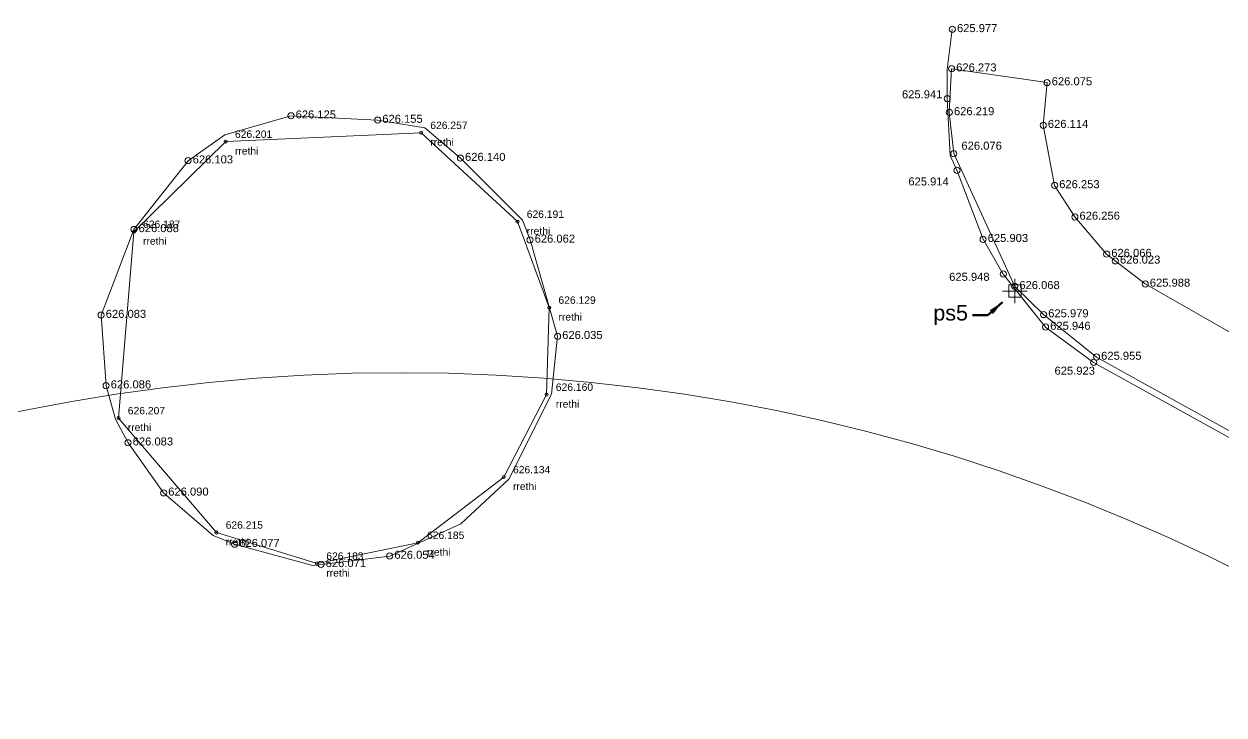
# Model space of a CAD drawing. Header units: metres. Extents: x 7511714 to 7511891, y 4693222 to 4693343.
# Drawn here: x 7511820.42 to 7511849.67, y 4693319.68 to 4693336.51 of the extents above; entities that cross this region are included whole.
import ezdxf

# ---------------------------------------------------------------- set-up
doc = ezdxf.new("R2010")
doc.units = ezdxf.units.M
for name, color, linetype, lineweight in [('asfalt', 252, 'Continuous', 0), ('asfalt pikat', 97, 'Continuous', 0), ('COTE 50ème', 1, 'Continuous', 0), ('Matjet', 210, 'Continuous', 0), ('Puset fekali', 30, 'Continuous', 0), ('rrjet', 7, 'Continuous', 0), ('trotuar', 91, 'Continuous', 0), ('trotuar pikat', 155, 'Continuous', 0)]:
    doc.layers.add(name, color=color, linetype=linetype, lineweight=lineweight)
doc.styles.get("Standard").update_dxf_attribs({"font": 'arial.ttf'})
doc.dimstyles.get("Standard").update_dxf_attribs({"dimtxt": 0.18, "dimasz": 0.18, "dimexe": 0.18, "dimexo": 0.0625, "dimgap": 0.09, "dimtad": 0, "dimtih": 1, "dimtoh": 1, "dimdec": 4, "dimzin": 0, "dimdsep": 46, "dimtxsty": 'Standard', "dimcen": 0.09, "dimadec": 0, "dimazin": 0, "dimtfac": 1, "dimtdec": 4, "dimtofl": 0, "dimtmove": 0, "dimatfit": 3, "dimfxl": 1, "dimtolj": 1, "dimtzin": 0, "dimarcsym": 0})

# ---------------------------------------------------------------- blocks, each defined once
blk = doc.blocks.new('*U138', base_point=(7511830.02, 4693323.874, 626.185))
at = {"layer": 'Matjet', "linetype": 'ByBlock', "lineweight": -2}
blk.add_line((7511830.02, 4693323.874, 626.185), (7511830.02, 4693323.874, 626.185), dxfattribs=at)
blk.add_circle((7511830.02, 4693323.874, 626.185), 0.0375, dxfattribs=at)
at = {"layer": 'Matjet', "linetype": 'ByBlock', "char_height": 0.18}
for s, insert, attachment_point in [('626.185', (7511830.245, 4693324.054, 626.185), 4), ('rrethi', (7511830.245, 4693323.737, 626.185), 1)]:
    blk.add_mtext(s, dxfattribs=dict(at, insert=insert, attachment_point=attachment_point))
blk = doc.blocks.new('*U139', base_point=(7511832.115, 4693325.475, 626.134))
at = {"layer": 'Matjet', "linetype": 'ByBlock', "lineweight": -2}
blk.add_line((7511832.115, 4693325.475, 626.134), (7511832.115, 4693325.475, 626.134), dxfattribs=at)
blk.add_circle((7511832.115, 4693325.475, 626.134), 0.0375, dxfattribs=at)
at = {"layer": 'Matjet', "linetype": 'ByBlock', "char_height": 0.18}
for s, insert, attachment_point in [('626.134', (7511832.34, 4693325.655, 626.134), 4), ('rrethi', (7511832.34, 4693325.338, 626.134), 1)]:
    blk.add_mtext(s, dxfattribs=dict(at, insert=insert, attachment_point=attachment_point))
blk = doc.blocks.new('*U140', base_point=(7511833.158, 4693327.484, 626.16))
at = {"layer": 'Matjet', "linetype": 'ByBlock', "lineweight": -2}
blk.add_line((7511833.158, 4693327.484, 626.16), (7511833.158, 4693327.484, 626.16), dxfattribs=at)
blk.add_circle((7511833.158, 4693327.484, 626.16), 0.0375, dxfattribs=at)
at = {"layer": 'Matjet', "linetype": 'ByBlock', "char_height": 0.18}
for s, insert, attachment_point in [('626.160', (7511833.383, 4693327.664, 626.16), 4), ('rrethi', (7511833.383, 4693327.347, 626.16), 1)]:
    blk.add_mtext(s, dxfattribs=dict(at, insert=insert, attachment_point=attachment_point))
blk = doc.blocks.new('*U141', base_point=(7511833.223, 4693329.605, 626.129))
at = {"layer": 'Matjet', "linetype": 'ByBlock', "lineweight": -2}
blk.add_line((7511833.223, 4693329.605, 626.129), (7511833.223, 4693329.605, 626.129), dxfattribs=at)
blk.add_circle((7511833.223, 4693329.605, 626.129), 0.0375, dxfattribs=at)
at = {"layer": 'Matjet', "linetype": 'ByBlock', "char_height": 0.18}
for s, insert, attachment_point in [('626.129', (7511833.448, 4693329.785, 626.129), 4), ('rrethi', (7511833.448, 4693329.468, 626.129), 1)]:
    blk.add_mtext(s, dxfattribs=dict(at, insert=insert, attachment_point=attachment_point))
blk = doc.blocks.new('*U142', base_point=(7511832.45, 4693331.699, 626.191))
at = {"layer": 'Matjet', "linetype": 'ByBlock', "lineweight": -2}
blk.add_line((7511832.45, 4693331.699, 626.191), (7511832.45, 4693331.699, 626.191), dxfattribs=at)
blk.add_circle((7511832.45, 4693331.699, 626.191), 0.0375, dxfattribs=at)
at = {"layer": 'Matjet', "linetype": 'ByBlock', "char_height": 0.18}
for s, insert, attachment_point in [('626.191', (7511832.675, 4693331.879, 626.191), 4), ('rrethi', (7511832.675, 4693331.562, 626.191), 1)]:
    blk.add_mtext(s, dxfattribs=dict(at, insert=insert, attachment_point=attachment_point))
blk = doc.blocks.new('*U143', base_point=(7511830.1, 4693333.864, 626.257))
at = {"layer": 'Matjet', "linetype": 'ByBlock', "lineweight": -2}
blk.add_line((7511830.1, 4693333.864, 626.257), (7511830.1, 4693333.864, 626.257), dxfattribs=at)
blk.add_circle((7511830.1, 4693333.864, 626.257), 0.0375, dxfattribs=at)
at = {"layer": 'Matjet', "linetype": 'ByBlock', "char_height": 0.18}
for s, insert, attachment_point in [('626.257', (7511830.325, 4693334.044, 626.257), 4), ('rrethi', (7511830.325, 4693333.727, 626.257), 1)]:
    blk.add_mtext(s, dxfattribs=dict(at, insert=insert, attachment_point=attachment_point))
blk = doc.blocks.new('*U144', base_point=(7511825.339, 4693333.649, 626.201))
at = {"layer": 'Matjet', "linetype": 'ByBlock', "lineweight": -2}
blk.add_line((7511825.339, 4693333.649, 626.201), (7511825.339, 4693333.649, 626.201), dxfattribs=at)
blk.add_circle((7511825.339, 4693333.649, 626.201), 0.0375, dxfattribs=at)
at = {"layer": 'Matjet', "linetype": 'ByBlock', "char_height": 0.18}
for s, insert, attachment_point in [('626.201', (7511825.564, 4693333.829, 626.201), 4), ('rrethi', (7511825.564, 4693333.512, 626.201), 1)]:
    blk.add_mtext(s, dxfattribs=dict(at, insert=insert, attachment_point=attachment_point))
blk = doc.blocks.new('*U145', base_point=(7511823.1, 4693331.454, 626.187))
at = {"layer": 'Matjet', "linetype": 'ByBlock', "lineweight": -2}
blk.add_line((7511823.1, 4693331.454, 626.187), (7511823.1, 4693331.454, 626.187), dxfattribs=at)
blk.add_circle((7511823.1, 4693331.454, 626.187), 0.0375, dxfattribs=at)
at = {"layer": 'Matjet', "linetype": 'ByBlock', "char_height": 0.18}
for s, insert, attachment_point in [('626.187', (7511823.325, 4693331.634, 626.187), 4), ('rrethi', (7511823.325, 4693331.317, 626.187), 1)]:
    blk.add_mtext(s, dxfattribs=dict(at, insert=insert, attachment_point=attachment_point))
blk = doc.blocks.new('*U146', base_point=(7511822.728, 4693326.912, 626.207))
at = {"layer": 'Matjet', "linetype": 'ByBlock', "lineweight": -2}
blk.add_line((7511822.728, 4693326.912, 626.207), (7511822.728, 4693326.912, 626.207), dxfattribs=at)
blk.add_circle((7511822.728, 4693326.912, 626.207), 0.0375, dxfattribs=at)
at = {"layer": 'Matjet', "linetype": 'ByBlock', "char_height": 0.18}
for s, insert, attachment_point in [('626.207', (7511822.953, 4693327.092, 626.207), 4), ('rrethi', (7511822.953, 4693326.775, 626.207), 1)]:
    blk.add_mtext(s, dxfattribs=dict(at, insert=insert, attachment_point=attachment_point))
blk = doc.blocks.new('*U147', base_point=(7511825.113, 4693324.124, 626.215))
at = {"layer": 'Matjet', "linetype": 'ByBlock', "lineweight": -2}
blk.add_line((7511825.113, 4693324.124, 626.215), (7511825.113, 4693324.124, 626.215), dxfattribs=at)
blk.add_circle((7511825.113, 4693324.124, 626.215), 0.0375, dxfattribs=at)
at = {"layer": 'Matjet', "linetype": 'ByBlock', "char_height": 0.18}
for s, insert, attachment_point in [('626.215', (7511825.338, 4693324.304, 626.215), 4), ('rrethi', (7511825.338, 4693323.987, 626.215), 1)]:
    blk.add_mtext(s, dxfattribs=dict(at, insert=insert, attachment_point=attachment_point))
blk = doc.blocks.new('*U148', base_point=(7511827.566, 4693323.367, 626.183))
at = {"layer": 'Matjet', "linetype": 'ByBlock', "lineweight": -2}
blk.add_line((7511827.566, 4693323.367, 626.183), (7511827.566, 4693323.367, 626.183), dxfattribs=at)
blk.add_circle((7511827.566, 4693323.367, 626.183), 0.0375, dxfattribs=at)
at = {"layer": 'Matjet', "linetype": 'ByBlock', "char_height": 0.18}
for s, insert, attachment_point in [('626.183', (7511827.791, 4693323.547, 626.183), 4), ('rrethi', (7511827.791, 4693323.23, 626.183), 1)]:
    blk.add_mtext(s, dxfattribs=dict(at, insert=insert, attachment_point=attachment_point))
blk = doc.blocks.new('*U215', base_point=(7511846.489, 4693328.269, 625.923))
at = {"layer": 'asfalt pikat', "linetype": 'ByBlock', "lineweight": -2}
blk.add_line((7511846.489, 4693328.269, 625.923), (7511846.489, 4693328.269, 625.923), dxfattribs=at)
blk.add_circle((7511846.489, 4693328.269, 625.923), 0.075, dxfattribs=at)
at = {"layer": 'asfalt pikat', "linetype": 'ByBlock', "insert": (7511845.536, 4693328.065, 625.923), "char_height": 0.195, "attachment_point": 4}
blk.add_mtext('{\\C256;625.923}', dxfattribs=at)
blk = doc.blocks.new('*U216', base_point=(7511846.56, 4693328.399, 625.955))
at = {"layer": 'trotuar pikat', "linetype": 'ByBlock', "lineweight": -2}
blk.add_line((7511846.56, 4693328.399, 625.955), (7511846.56, 4693328.399, 625.955), dxfattribs=at)
blk.add_circle((7511846.56, 4693328.399, 625.955), 0.075, dxfattribs=at)
at = {"layer": 'trotuar pikat', "linetype": 'ByBlock', "insert": (7511846.6725, 4693328.429, 625.955), "char_height": 0.195, "attachment_point": 4}
blk.add_mtext('{\\C256;625.955}', dxfattribs=at)
blk = doc.blocks.new('*U217', base_point=(7511847.746, 4693330.18, 625.988))
at = {"layer": 'trotuar pikat', "linetype": 'ByBlock', "lineweight": -2}
blk.add_line((7511847.746, 4693330.18, 625.988), (7511847.746, 4693330.18, 625.988), dxfattribs=at)
blk.add_circle((7511847.746, 4693330.18, 625.988), 0.075, dxfattribs=at)
at = {"layer": 'trotuar pikat', "linetype": 'ByBlock', "insert": (7511847.8585, 4693330.21, 625.988), "char_height": 0.195, "attachment_point": 4}
blk.add_mtext('{\\C256;625.988}', dxfattribs=at)
blk = doc.blocks.new('*U218', base_point=(7511847.018, 4693330.742, 626.023))
at = {"layer": 'trotuar pikat', "linetype": 'ByBlock', "lineweight": -2}
blk.add_line((7511847.018, 4693330.742, 626.023), (7511847.018, 4693330.742, 626.023), dxfattribs=at)
blk.add_circle((7511847.018, 4693330.742, 626.023), 0.075, dxfattribs=at)
at = {"layer": 'trotuar pikat', "linetype": 'ByBlock', "insert": (7511847.1305, 4693330.772, 626.023), "char_height": 0.195, "attachment_point": 4}
blk.add_mtext('{\\C256;626.023}', dxfattribs=at)
blk = doc.blocks.new('*U219', base_point=(7511846.807, 4693330.906, 626.066))
at = {"layer": 'trotuar pikat', "linetype": 'ByBlock', "lineweight": -2}
blk.add_line((7511846.807, 4693330.906, 626.066), (7511846.807, 4693330.906, 626.066), dxfattribs=at)
blk.add_circle((7511846.807, 4693330.906, 626.066), 0.075, dxfattribs=at)
at = {"layer": 'trotuar pikat', "linetype": 'ByBlock', "insert": (7511846.9195, 4693330.936, 626.066), "char_height": 0.195, "attachment_point": 4}
blk.add_mtext('{\\C256;626.066}', dxfattribs=at)
blk = doc.blocks.new('*U220', base_point=(7511846.032, 4693331.812, 626.256))
at = {"layer": 'trotuar pikat', "linetype": 'ByBlock', "lineweight": -2}
blk.add_line((7511846.032, 4693331.812, 626.256), (7511846.032, 4693331.812, 626.256), dxfattribs=at)
blk.add_circle((7511846.032, 4693331.812, 626.256), 0.075, dxfattribs=at)
at = {"layer": 'trotuar pikat', "linetype": 'ByBlock', "insert": (7511846.1445, 4693331.842, 626.256), "char_height": 0.195, "attachment_point": 4}
blk.add_mtext('{\\C256;626.256}', dxfattribs=at)
blk = doc.blocks.new('*U221', base_point=(7511845.538, 4693332.58, 626.253))
at = {"layer": 'trotuar pikat', "linetype": 'ByBlock', "lineweight": -2}
blk.add_line((7511845.538, 4693332.58, 626.253), (7511845.538, 4693332.58, 626.253), dxfattribs=at)
blk.add_circle((7511845.538, 4693332.58, 626.253), 0.075, dxfattribs=at)
at = {"layer": 'trotuar pikat', "linetype": 'ByBlock', "insert": (7511845.6505, 4693332.61, 626.253), "char_height": 0.195, "attachment_point": 4}
blk.add_mtext('{\\C256;626.253}', dxfattribs=at)
blk = doc.blocks.new('*U222', base_point=(7511845.261, 4693334.049, 626.114))
at = {"layer": 'trotuar pikat', "linetype": 'ByBlock', "lineweight": -2}
blk.add_line((7511845.261, 4693334.049, 626.114), (7511845.261, 4693334.049, 626.114), dxfattribs=at)
blk.add_circle((7511845.261, 4693334.049, 626.114), 0.075, dxfattribs=at)
at = {"layer": 'trotuar pikat', "linetype": 'ByBlock', "insert": (7511845.3735, 4693334.079, 626.114), "char_height": 0.195, "attachment_point": 4}
blk.add_mtext('{\\C256;626.114}', dxfattribs=at)
blk = doc.blocks.new('*U223', base_point=(7511845.356, 4693335.088, 626.075))
at = {"layer": 'trotuar pikat', "linetype": 'ByBlock', "lineweight": -2}
blk.add_line((7511845.356, 4693335.088, 626.075), (7511845.356, 4693335.088, 626.075), dxfattribs=at)
blk.add_circle((7511845.356, 4693335.088, 626.075), 0.075, dxfattribs=at)
at = {"layer": 'trotuar pikat', "linetype": 'ByBlock', "insert": (7511845.4685, 4693335.118, 626.075), "char_height": 0.195, "attachment_point": 4}
blk.add_mtext('{\\C256;626.075}', dxfattribs=at)
blk = doc.blocks.new('*U224', base_point=(7511843.027, 4693335.425, 626.273))
at = {"layer": 'trotuar pikat', "linetype": 'ByBlock', "lineweight": -2}
blk.add_line((7511843.027, 4693335.425, 626.273), (7511843.027, 4693335.425, 626.273), dxfattribs=at)
blk.add_circle((7511843.027, 4693335.425, 626.273), 0.075, dxfattribs=at)
at = {"layer": 'trotuar pikat', "linetype": 'ByBlock', "insert": (7511843.1395, 4693335.455, 626.273), "char_height": 0.195, "attachment_point": 4}
blk.add_mtext('{\\C256;626.273}', dxfattribs=at)
blk = doc.blocks.new('*U225', base_point=(7511842.973, 4693334.359, 626.219))
at = {"layer": 'trotuar pikat', "linetype": 'ByBlock', "lineweight": -2}
blk.add_line((7511842.973, 4693334.359, 626.219), (7511842.973, 4693334.359, 626.219), dxfattribs=at)
blk.add_circle((7511842.973, 4693334.359, 626.219), 0.075, dxfattribs=at)
at = {"layer": 'trotuar pikat', "linetype": 'ByBlock', "insert": (7511843.0855, 4693334.389, 626.219), "char_height": 0.195, "attachment_point": 4}
blk.add_mtext('{\\C256;626.219}', dxfattribs=at)
blk = doc.blocks.new('*U226', base_point=(7511843.081, 4693333.355, 626.076))
at = {"layer": 'trotuar pikat', "linetype": 'ByBlock', "lineweight": -2}
blk.add_line((7511843.081, 4693333.355, 626.076), (7511843.081, 4693333.355, 626.076), dxfattribs=at)
blk.add_circle((7511843.081, 4693333.355, 626.076), 0.075, dxfattribs=at)
at = {"layer": 'trotuar pikat', "linetype": 'ByBlock', "insert": (7511843.268, 4693333.548, 626.076), "char_height": 0.195, "attachment_point": 4}
blk.add_mtext('{\\C256;626.076}', dxfattribs=at)
blk = doc.blocks.new('*U227', base_point=(7511844.566, 4693330.121, 626.068))
at = {"layer": 'trotuar pikat', "linetype": 'ByBlock', "lineweight": -2}
blk.add_line((7511844.566, 4693330.121, 626.068), (7511844.566, 4693330.121, 626.068), dxfattribs=at)
blk.add_circle((7511844.566, 4693330.121, 626.068), 0.075, dxfattribs=at)
at = {"layer": 'trotuar pikat', "linetype": 'ByBlock', "insert": (7511844.6785, 4693330.151, 626.068), "char_height": 0.195, "attachment_point": 4}
blk.add_mtext('{\\C256;626.068}', dxfattribs=at)
blk = doc.blocks.new('*U228', base_point=(7511845.27, 4693329.434, 625.979))
at = {"layer": 'trotuar pikat', "linetype": 'ByBlock', "lineweight": -2}
blk.add_line((7511845.27, 4693329.434, 625.979), (7511845.27, 4693329.434, 625.979), dxfattribs=at)
blk.add_circle((7511845.27, 4693329.434, 625.979), 0.075, dxfattribs=at)
at = {"layer": 'trotuar pikat', "linetype": 'ByBlock', "insert": (7511845.3825, 4693329.464, 625.979), "char_height": 0.195, "attachment_point": 4}
blk.add_mtext('{\\C256;625.979}', dxfattribs=at)
blk = doc.blocks.new('*U229', base_point=(7511845.318, 4693329.13, 625.946))
at = {"layer": 'asfalt pikat', "linetype": 'ByBlock', "lineweight": -2}
blk.add_line((7511845.318, 4693329.13, 625.946), (7511845.318, 4693329.13, 625.946), dxfattribs=at)
blk.add_circle((7511845.318, 4693329.13, 625.946), 0.075, dxfattribs=at)
at = {"layer": 'asfalt pikat', "linetype": 'ByBlock', "insert": (7511845.4305, 4693329.16, 625.946), "char_height": 0.195, "attachment_point": 4}
blk.add_mtext('{\\C256;625.946}', dxfattribs=at)
blk = doc.blocks.new('*U230', base_point=(7511844.288, 4693330.421, 625.948))
at = {"layer": 'asfalt pikat', "linetype": 'ByBlock', "lineweight": -2}
blk.add_line((7511844.288, 4693330.421, 625.948), (7511844.288, 4693330.421, 625.948), dxfattribs=at)
blk.add_circle((7511844.288, 4693330.421, 625.948), 0.075, dxfattribs=at)
at = {"layer": 'asfalt pikat', "linetype": 'ByBlock', "insert": (7511842.969, 4693330.353, 625.948), "char_height": 0.195, "attachment_point": 4}
blk.add_mtext('{\\C256;625.948}', dxfattribs=at)
blk = doc.blocks.new('*U231', base_point=(7511843.796, 4693331.269, 625.903))
at = {"layer": 'asfalt pikat', "linetype": 'ByBlock', "lineweight": -2}
blk.add_line((7511843.796, 4693331.269, 625.903), (7511843.796, 4693331.269, 625.903), dxfattribs=at)
blk.add_circle((7511843.796, 4693331.269, 625.903), 0.075, dxfattribs=at)
at = {"layer": 'asfalt pikat', "linetype": 'ByBlock', "insert": (7511843.9085, 4693331.299, 625.903), "char_height": 0.195, "attachment_point": 4}
blk.add_mtext('{\\C256;625.903}', dxfattribs=at)
blk = doc.blocks.new('*U232', base_point=(7511843.158, 4693332.949, 625.914))
at = {"layer": 'asfalt pikat', "linetype": 'ByBlock', "lineweight": -2}
blk.add_line((7511843.158, 4693332.949, 625.914), (7511843.158, 4693332.949, 625.914), dxfattribs=at)
blk.add_circle((7511843.158, 4693332.949, 625.914), 0.075, dxfattribs=at)
at = {"layer": 'asfalt pikat', "linetype": 'ByBlock', "insert": (7511841.975, 4693332.676, 625.914), "char_height": 0.195, "attachment_point": 4}
blk.add_mtext('{\\C256;625.914}', dxfattribs=at)
blk = doc.blocks.new('*U233', base_point=(7511842.921, 4693334.692, 625.941))
at = {"layer": 'asfalt pikat', "linetype": 'ByBlock', "lineweight": -2}
blk.add_line((7511842.921, 4693334.692, 625.941), (7511842.921, 4693334.692, 625.941), dxfattribs=at)
blk.add_circle((7511842.921, 4693334.692, 625.941), 0.075, dxfattribs=at)
at = {"layer": 'asfalt pikat', "linetype": 'ByBlock', "insert": (7511841.819, 4693334.8, 625.941), "char_height": 0.195, "attachment_point": 4}
blk.add_mtext('{\\C256;625.941}', dxfattribs=at)
blk = doc.blocks.new('*U234', base_point=(7511843.046, 4693336.383, 625.977))
at = {"layer": 'asfalt pikat', "linetype": 'ByBlock', "lineweight": -2}
blk.add_line((7511843.046, 4693336.383, 625.977), (7511843.046, 4693336.383, 625.977), dxfattribs=at)
blk.add_circle((7511843.046, 4693336.383, 625.977), 0.075, dxfattribs=at)
at = {"layer": 'asfalt pikat', "linetype": 'ByBlock', "insert": (7511843.1585, 4693336.413, 625.977), "char_height": 0.195, "attachment_point": 4}
blk.add_mtext('{\\C256;625.977}', dxfattribs=at)
blk = doc.blocks.new('*U235', base_point=(7511833.426, 4693328.905, 626.035))
at = {"layer": 'asfalt pikat', "linetype": 'ByBlock', "lineweight": -2}
blk.add_line((7511833.426, 4693328.905, 626.035), (7511833.426, 4693328.905, 626.035), dxfattribs=at)
blk.add_circle((7511833.426, 4693328.905, 626.035), 0.075, dxfattribs=at)
at = {"layer": 'asfalt pikat', "linetype": 'ByBlock', "insert": (7511833.5385, 4693328.935, 626.035), "char_height": 0.195, "attachment_point": 4}
blk.add_mtext('{\\C256;626.035}', dxfattribs=at)
blk = doc.blocks.new('*U236', base_point=(7511832.755, 4693331.253, 626.062))
at = {"layer": 'asfalt pikat', "linetype": 'ByBlock', "lineweight": -2}
blk.add_line((7511832.755, 4693331.253, 626.062), (7511832.755, 4693331.253, 626.062), dxfattribs=at)
blk.add_circle((7511832.755, 4693331.253, 626.062), 0.075, dxfattribs=at)
at = {"layer": 'asfalt pikat', "linetype": 'ByBlock', "insert": (7511832.8675, 4693331.283, 626.062), "char_height": 0.195, "attachment_point": 4}
blk.add_mtext('{\\C256;626.062}', dxfattribs=at)
blk = doc.blocks.new('*U237', base_point=(7511831.059, 4693333.246, 626.14))
at = {"layer": 'asfalt pikat', "linetype": 'ByBlock', "lineweight": -2}
blk.add_line((7511831.059, 4693333.246, 626.14), (7511831.059, 4693333.246, 626.14), dxfattribs=at)
blk.add_circle((7511831.059, 4693333.246, 626.14), 0.075, dxfattribs=at)
at = {"layer": 'asfalt pikat', "linetype": 'ByBlock', "insert": (7511831.1715, 4693333.276, 626.14), "char_height": 0.195, "attachment_point": 4}
blk.add_mtext('{\\C256;626.140}', dxfattribs=at)
blk = doc.blocks.new('*U238', base_point=(7511829.042, 4693334.173, 626.155))
at = {"layer": 'asfalt pikat', "linetype": 'ByBlock', "lineweight": -2}
blk.add_line((7511829.042, 4693334.173, 626.155), (7511829.042, 4693334.173, 626.155), dxfattribs=at)
blk.add_circle((7511829.042, 4693334.173, 626.155), 0.075, dxfattribs=at)
at = {"layer": 'asfalt pikat', "linetype": 'ByBlock', "insert": (7511829.1545, 4693334.203, 626.155), "char_height": 0.195, "attachment_point": 4}
blk.add_mtext('{\\C256;626.155}', dxfattribs=at)
blk = doc.blocks.new('*U239', base_point=(7511826.93, 4693334.279, 626.125))
at = {"layer": 'asfalt pikat', "linetype": 'ByBlock', "lineweight": -2}
blk.add_line((7511826.93, 4693334.279, 626.125), (7511826.93, 4693334.279, 626.125), dxfattribs=at)
blk.add_circle((7511826.93, 4693334.279, 626.125), 0.075, dxfattribs=at)
at = {"layer": 'asfalt pikat', "linetype": 'ByBlock', "insert": (7511827.0425, 4693334.309, 626.125), "char_height": 0.195, "attachment_point": 4}
blk.add_mtext('{\\C256;626.125}', dxfattribs=at)
blk = doc.blocks.new('*U240', base_point=(7511824.421, 4693333.184, 626.103))
at = {"layer": 'asfalt pikat', "linetype": 'ByBlock', "lineweight": -2}
blk.add_line((7511824.421, 4693333.184, 626.103), (7511824.421, 4693333.184, 626.103), dxfattribs=at)
blk.add_circle((7511824.421, 4693333.184, 626.103), 0.075, dxfattribs=at)
at = {"layer": 'asfalt pikat', "linetype": 'ByBlock', "insert": (7511824.5335, 4693333.214, 626.103), "char_height": 0.195, "attachment_point": 4}
blk.add_mtext('{\\C256;626.103}', dxfattribs=at)
blk = doc.blocks.new('*U241', base_point=(7511823.103, 4693331.509, 626.088))
at = {"layer": 'asfalt pikat', "linetype": 'ByBlock', "lineweight": -2}
blk.add_line((7511823.103, 4693331.509, 626.088), (7511823.103, 4693331.509, 626.088), dxfattribs=at)
blk.add_circle((7511823.103, 4693331.509, 626.088), 0.075, dxfattribs=at)
at = {"layer": 'asfalt pikat', "linetype": 'ByBlock', "insert": (7511823.2155, 4693331.539, 626.088), "char_height": 0.195, "attachment_point": 4}
blk.add_mtext('{\\C256;626.088}', dxfattribs=at)
blk = doc.blocks.new('*U242', base_point=(7511822.303, 4693329.42, 626.083))
at = {"layer": 'asfalt pikat', "linetype": 'ByBlock', "lineweight": -2}
blk.add_line((7511822.303, 4693329.42, 626.083), (7511822.303, 4693329.42, 626.083), dxfattribs=at)
blk.add_circle((7511822.303, 4693329.42, 626.083), 0.075, dxfattribs=at)
at = {"layer": 'asfalt pikat', "linetype": 'ByBlock', "insert": (7511822.4155, 4693329.45, 626.083), "char_height": 0.195, "attachment_point": 4}
blk.add_mtext('{\\C256;626.083}', dxfattribs=at)
blk = doc.blocks.new('*U243', base_point=(7511822.425, 4693327.701, 626.086))
at = {"layer": 'asfalt pikat', "linetype": 'ByBlock', "lineweight": -2}
blk.add_line((7511822.425, 4693327.701, 626.086), (7511822.425, 4693327.701, 626.086), dxfattribs=at)
blk.add_circle((7511822.425, 4693327.701, 626.086), 0.075, dxfattribs=at)
at = {"layer": 'asfalt pikat', "linetype": 'ByBlock', "insert": (7511822.5375, 4693327.731, 626.086), "char_height": 0.195, "attachment_point": 4}
blk.add_mtext('{\\C256;626.086}', dxfattribs=at)
blk = doc.blocks.new('*U244', base_point=(7511822.96, 4693326.31, 626.083))
at = {"layer": 'asfalt pikat', "linetype": 'ByBlock', "lineweight": -2}
blk.add_line((7511822.96, 4693326.31, 626.083), (7511822.96, 4693326.31, 626.083), dxfattribs=at)
blk.add_circle((7511822.96, 4693326.31, 626.083), 0.075, dxfattribs=at)
at = {"layer": 'asfalt pikat', "linetype": 'ByBlock', "insert": (7511823.0725, 4693326.34, 626.083), "char_height": 0.195, "attachment_point": 4}
blk.add_mtext('{\\C256;626.083}', dxfattribs=at)
blk = doc.blocks.new('*U245', base_point=(7511823.826, 4693325.089, 626.09))
at = {"layer": 'asfalt pikat', "linetype": 'ByBlock', "lineweight": -2}
blk.add_line((7511823.826, 4693325.089, 626.09), (7511823.826, 4693325.089, 626.09), dxfattribs=at)
blk.add_circle((7511823.826, 4693325.089, 626.09), 0.075, dxfattribs=at)
at = {"layer": 'asfalt pikat', "linetype": 'ByBlock', "insert": (7511823.9385, 4693325.119, 626.09), "char_height": 0.195, "attachment_point": 4}
blk.add_mtext('{\\C256;626.090}', dxfattribs=at)
blk = doc.blocks.new('*U246', base_point=(7511825.556, 4693323.837, 626.077))
at = {"layer": 'asfalt pikat', "linetype": 'ByBlock', "lineweight": -2}
blk.add_line((7511825.556, 4693323.837, 626.077), (7511825.556, 4693323.837, 626.077), dxfattribs=at)
blk.add_circle((7511825.556, 4693323.837, 626.077), 0.075, dxfattribs=at)
at = {"layer": 'asfalt pikat', "linetype": 'ByBlock', "insert": (7511825.6685, 4693323.867, 626.077), "char_height": 0.195, "attachment_point": 4}
blk.add_mtext('{\\C256;626.077}', dxfattribs=at)
blk = doc.blocks.new('*U247', base_point=(7511827.663, 4693323.346, 626.071))
at = {"layer": 'asfalt pikat', "linetype": 'ByBlock', "lineweight": -2}
blk.add_line((7511827.663, 4693323.346, 626.071), (7511827.663, 4693323.346, 626.071), dxfattribs=at)
blk.add_circle((7511827.663, 4693323.346, 626.071), 0.075, dxfattribs=at)
at = {"layer": 'asfalt pikat', "linetype": 'ByBlock', "insert": (7511827.7755, 4693323.376, 626.071), "char_height": 0.195, "attachment_point": 4}
blk.add_mtext('{\\C256;626.071}', dxfattribs=at)
blk = doc.blocks.new('*U248', base_point=(7511829.336, 4693323.549, 626.054))
at = {"layer": 'asfalt pikat', "linetype": 'ByBlock', "lineweight": -2}
blk.add_line((7511829.336, 4693323.549, 626.054), (7511829.336, 4693323.549, 626.054), dxfattribs=at)
blk.add_circle((7511829.336, 4693323.549, 626.054), 0.075, dxfattribs=at)
at = {"layer": 'asfalt pikat', "linetype": 'ByBlock', "insert": (7511829.4485, 4693323.579, 626.054), "char_height": 0.195, "attachment_point": 4}
blk.add_mtext('{\\C256;626.054}', dxfattribs=at)
blk = doc.blocks.new('A$Cebd43ce6')
at = {"layer": 'COTE 50ème', "ltscale": 0.5}
blk.add_circle((-3905.6, 2250.1), 4550, dxfattribs=at)
blk = doc.blocks.new('*U280', base_point=(7511844.572, 4693330.008, 625.922))
at = {"layer": 'rrjet', "color": 93, "linetype": 'ByBlock', "lineweight": -2}
for p, q in [((7511844.572, 4693329.708, 625.922), (7511844.572, 4693330.308, 625.922)), ((7511844.272, 4693330.008, 625.922), (7511844.872, 4693330.008, 625.922))]:
    blk.add_line(p, q, dxfattribs=at)
at = {"layer": 'rrjet', "color": 93, "linetype": 'ByBlock', "lineweight": -2, "elevation": 625.922}
blk.add_lwpolyline([(7511844.422, 4693329.858), (7511844.422, 4693330.158), (7511844.722, 4693330.158), (7511844.722, 4693329.858)], close=True, dxfattribs=at)
at = {"layer": 'rrjet', "linetype": 'ByBlock', "insert": (7511843.427, 4693329.42, 625.922), "char_height": 0.375, "attachment_point": 6}
blk.add_mtext('{\\fArial|b0|i0|c0|p34;\\C137;\\c8355647;ps5}', dxfattribs=at)
at = {"layer": 'rrjet', "linetype": 'ByBlock'}
blk.add_leader([(7511844.272, 4693329.74, 625.922), (7511843.915, 4693329.42, 625.922), (7511843.54, 4693329.42, 625.922)], dimstyle='Standard', override={"dimscale": 1, "dimasz": 0.375, "dimclrd": 256, "dimlwd": 65535}, dxfattribs=at)

msp = doc.modelspace()

# ---------------------------------------------------------------- linework, layer by layer
at = {"layer": 'asfalt'}
for points in [[(7511884.37, 4693300.836, 625.786), (7511884.638, 4693301.124, 625.75), (7511889.371, 4693306.123, 625.868), (7511861.503, 4693319.953, 625.938), (7511846.489, 4693328.269, 625.923), (7511845.318, 4693329.13, 625.946), (7511844.288, 4693330.421, 625.948), (7511843.796, 4693331.269, 625.903), (7511843.158, 4693332.949, 625.914), (7511842.992, 4693333.308, 0), (7511842.921, 4693334.692, 625.941), (7511842.921, 4693335.407, 625.941), (7511843.046, 4693336.383, 625.977)], [(7511827.663, 4693323.346, 626.071), (7511829.336, 4693323.549, 626.054), (7511831.067, 4693324.334, 286.034), (7511832.237, 4693325.422, 0), (7511833.281, 4693327.491, 0), (7511833.426, 4693328.905, 626.035), (7511832.755, 4693331.253, 626.062), (7511832.569, 4693331.732, 0), (7511831.059, 4693333.246, 626.14), (7511830.195, 4693333.985, 0), (7511829.042, 4693334.173, 626.155), (7511826.93, 4693334.279, 626.125), (7511825.317, 4693333.815, 0), (7511824.421, 4693333.184, 626.103), (7511823.103, 4693331.509, 626.088), (7511822.303, 4693329.42, 626.083), (7511822.425, 4693327.701, 626.086), (7511822.657, 4693326.885, 0), (7511822.96, 4693326.31, 626.083), (7511823.826, 4693325.089, 626.09), (7511825.036, 4693324.053, 0), (7511825.556, 4693323.837, 626.077), (7511827.484, 4693323.31, 0), (7511827.663, 4693323.346, 626.071)]]:
    msp.add_polyline3d(points, dxfattribs=at)
at = {"layer": 'trotuar'}
for points in [[(7511889.369, 4693306.162, 626.016), (7511890.248, 4693307.807, 626.033), (7511862.806, 4693321.57, 626.108), (7511847.746, 4693330.18, 625.988), (7511847.018, 4693330.742, 626.023), (7511846.807, 4693330.906, 626.066), (7511846.032, 4693331.812, 626.256), (7511845.538, 4693332.58, 626.253), (7511845.261, 4693334.049, 626.114), (7511845.356, 4693335.088, 626.075), (7511843.027, 4693335.425, 626.273), (7511842.973, 4693334.359, 626.219), (7511843.081, 4693333.355, 626.076), (7511844.566, 4693330.121, 626.068), (7511845.27, 4693329.434, 625.979), (7511846.56, 4693328.399, 625.955), (7511861.543, 4693320.082, 626.092), (7511889.369, 4693306.162, 626.016)], [(7511832.115, 4693325.475, 626.134), (7511830.02, 4693323.874, 626.185), (7511827.566, 4693323.367, 626.183), (7511825.113, 4693324.124, 626.215), (7511822.728, 4693326.912, 626.207), (7511823.1, 4693331.454, 626.187), (7511825.339, 4693333.649, 626.201), (7511830.1, 4693333.864, 626.257), (7511832.45, 4693331.699, 626.191), (7511833.223, 4693329.605, 626.129), (7511833.158, 4693327.484, 626.16), (7511832.115, 4693325.475, 626.134)]]:
    msp.add_polyline3d(points, dxfattribs=at)

# ---------------------------------------------------------------- block references
at = {"layer": 'asfalt pikat'}
for name, p in [('*U234', (7511843.046, 4693336.383, 625.977)), ('*U233', (7511842.921, 4693334.692, 625.941)), ('*U239', (7511826.93, 4693334.279, 626.125)), ('*U238', (7511829.042, 4693334.173, 626.155)), ('*U240', (7511824.421, 4693333.184, 626.103)), ('*U237', (7511831.059, 4693333.246, 626.14)), ('*U232', (7511843.158, 4693332.949, 625.914)), ('*U241', (7511823.103, 4693331.509, 626.088)), ('*U236', (7511832.755, 4693331.253, 626.062)), ('*U231', (7511843.796, 4693331.269, 625.903)), ('*U230', (7511844.288, 4693330.421, 625.948)), ('*U242', (7511822.303, 4693329.42, 626.083)), ('*U229', (7511845.318, 4693329.13, 625.946)), ('*U235', (7511833.426, 4693328.905, 626.035)), ('*U215', (7511846.489, 4693328.269, 625.923)), ('*U243', (7511822.425, 4693327.701, 626.086)), ('*U244', (7511822.96, 4693326.31, 626.083)), ('*U245', (7511823.826, 4693325.089, 626.09)), ('*U246', (7511825.556, 4693323.837, 626.077)), ('*U248', (7511829.336, 4693323.549, 626.054)), ('*U247', (7511827.663, 4693323.346, 626.071))]:
    msp.add_blockref(name, p, dxfattribs=at)
at = {"layer": 'Matjet'}
for name, p in [('*U144', (7511825.339, 4693333.649, 626.201)), ('*U143', (7511830.1, 4693333.864, 626.257)), ('*U142', (7511832.45, 4693331.699, 626.191)), ('*U145', (7511823.1, 4693331.454, 626.187)), ('*U141', (7511833.223, 4693329.605, 626.129)), ('*U140', (7511833.158, 4693327.484, 626.16)), ('*U146', (7511822.728, 4693326.912, 626.207)), ('*U139', (7511832.115, 4693325.475, 626.134)), ('*U147', (7511825.113, 4693324.124, 626.215)), ('*U138', (7511830.02, 4693323.874, 626.185)), ('*U148', (7511827.566, 4693323.367, 626.183))]:
    msp.add_blockref(name, p, dxfattribs=at)
at = {"layer": 'Puset fekali', "xscale": 0.01, "yscale": 0.01, "zscale": 0.01, "rotation": 334.3967821871004}
msp.add_blockref('A$Cebd43ce6', (7511855.089, 4693245.348), dxfattribs=at)
at = {"layer": 'rrjet'}
msp.add_blockref('*U280', (7511844.572, 4693330.008, 625.922), dxfattribs=at)
at = {"layer": 'trotuar pikat'}
for name, p in [('*U224', (7511843.027, 4693335.425, 626.273)), ('*U223', (7511845.356, 4693335.088, 626.075)), ('*U225', (7511842.973, 4693334.359, 626.219)), ('*U222', (7511845.261, 4693334.049, 626.114)), ('*U226', (7511843.081, 4693333.355, 626.076)), ('*U221', (7511845.538, 4693332.58, 626.253)), ('*U220', (7511846.032, 4693331.812, 626.256)), ('*U219', (7511846.807, 4693330.906, 626.066)), ('*U218', (7511847.018, 4693330.742, 626.023)), ('*U227', (7511844.566, 4693330.121, 626.068)), ('*U217', (7511847.746, 4693330.18, 625.988)), ('*U228', (7511845.27, 4693329.434, 625.979)), ('*U216', (7511846.56, 4693328.399, 625.955))]:
    msp.add_blockref(name, p, dxfattribs=at)

doc.saveas('drawing.dxf')
